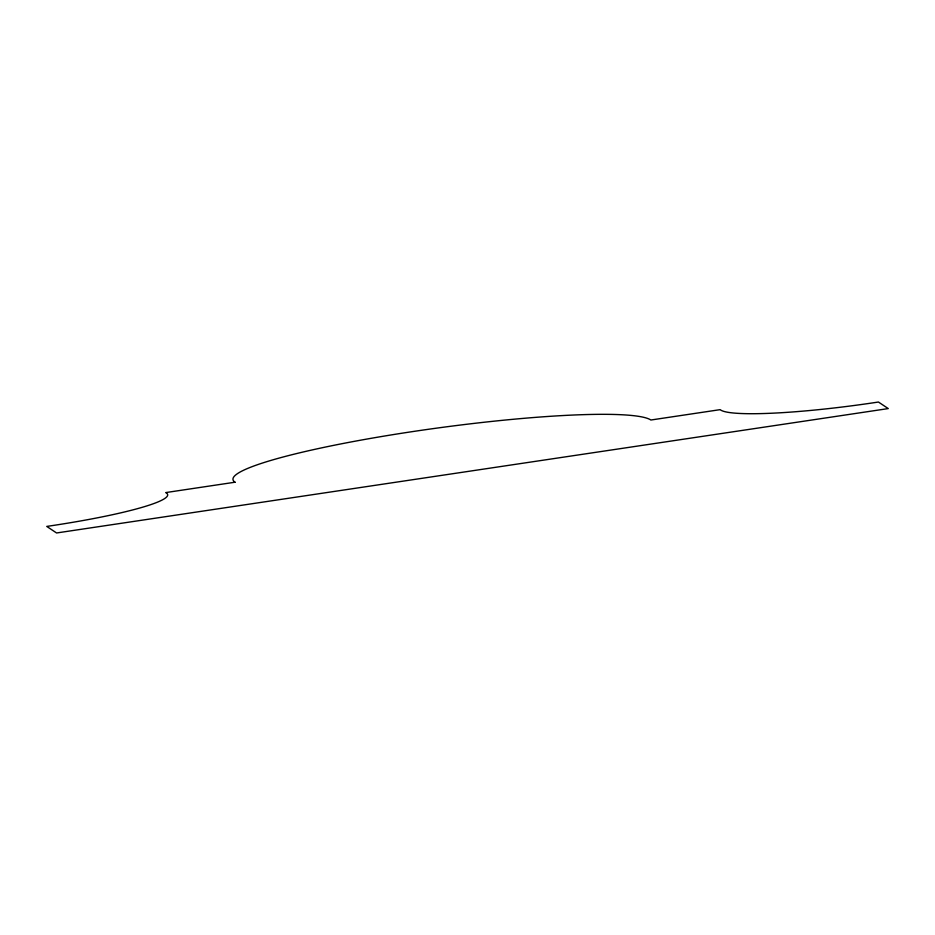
<?xml version="1.0" encoding="UTF-8"?>
<svg xmlns="http://www.w3.org/2000/svg" width="935" height="935" viewBox="0 0 935 935"><rect width="100%" height="100%" fill="white"/><g stroke="black" fill="none" stroke-linecap="round" stroke-linejoin="round"><path stroke-width="1.4" d="M235.036 482.215L165.729 492.581A137.363 15.311 -7.7 0 1 46.75 526.417L56.567 532.973L888.25 408.583L878.433 402.027A137.363 15.311 -7.7 0 1 720.184 409.647L650.877 420.014A211.883 23.62 -7.7 0 0 413.492 431.456A211.883 23.62 -7.7 0 0 235.036 482.215"/></g></svg>
